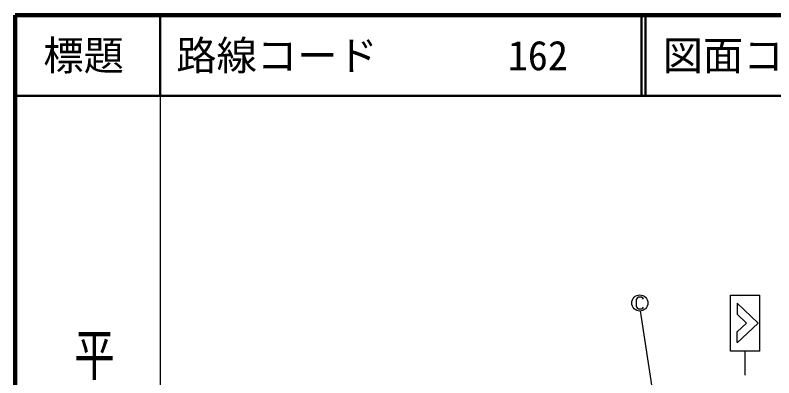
# Model space of a CAD drawing. Units: millimetres on the paper. Extents: x 40 to 680, y 20 to 380.
# Drawn here: x 40 to 134.2, y 335 to 380 of the extents above; entities that cross this region are included whole.
import ezdxf
from ezdxf.enums import TextEntityAlignment as Align

# ---------------------------------------------------------------- set-up
doc = ezdxf.new("R2010")
doc.units = ezdxf.units.MM
for name, color, linetype, lineweight in [('M-BGD-EXST', 7, 'Continuous', 25), ('M-STR-STRC', 7, 'Continuous', 25), ('M-TTL', 2, 'Continuous', 140), ('M-TTL-BAND', 7, 'Continuous', 25), ('M-TTL-LINE', 7, 'Continuous', 50)]:
    doc.layers.add(name, color=color, linetype=linetype, lineweight=lineweight)
doc.layers.add('M-TTL-TXT', color=7, linetype='Continuous')
doc.styles.add('@ＭＳ ゴシック', font='')
doc.styles.add('ＭＳ ゴシック', font='')
doc.styles.get('@ＭＳ ゴシック').set_extended_font_data('@MS Gothic')
doc.styles.get('ＭＳ ゴシック').set_extended_font_data('MS Gothic')

msp = doc.modelspace()

# ---------------------------------------------------------------- linework, layer by layer
at = {"layer": 'M-BGD-EXST'}
for p, q in [((117.22, 344.895), (117.1, 344.735)), ((117.1, 344.735), (117.1, 343.855)), ((117.38, 345.015), (117.22, 344.895)), ((117.74, 345.015), (117.38, 345.015)), ((117.9, 344.895), (117.74, 345.015)), ((117.98, 344.775), (117.9, 344.895)), ((117.1, 343.855), (117.22, 343.695)), ((117.9, 343.655), (117.98, 343.775)), ((117.22, 343.695), (117.38, 343.575)), ((117.38, 343.575), (117.74, 343.575)), ((120.892, 321.828), (117.638, 343.327)), ((117.74, 343.575), (117.9, 343.655))]:
    msp.add_line(p, q, dxfattribs=at)
msp.add_circle((117.54, 344.295), 1, dxfattribs=at)
at = {"layer": 'M-STR-STRC'}
for p, q in [((128.789, 345.249), (132.443, 345.249)), ((128.789, 338.32), (128.789, 345.249)), ((132.443, 338.32), (132.443, 345.249)), ((129.622, 344.263), (132.242, 341.799)), ((129.622, 344.255), (129.622, 342.882)), ((129.622, 342.89), (130.782, 341.799)), ((132.242, 341.799), (129.622, 339.335)), ((130.782, 341.799), (129.622, 340.707)), ((129.636, 339.372), (129.636, 340.745)), ((132.443, 338.32), (128.789, 338.32)), ((130.616, 335.32), (130.616, 338.32))]:
    msp.add_line(p, q, dxfattribs=at)
at = {"layer": 'M-TTL'}
for p, q in [((40, 380), (40, 20)), ((680, 380), (40, 380))]:
    msp.add_line(p, q, dxfattribs=at)
at = {"layer": 'M-TTL-BAND'}
msp.add_line((58, 370), (58, 20), dxfattribs=at)
at = {"layer": 'M-TTL-LINE'}
for p, q in [((58, 380), (58, 370)), ((117.75, 380), (117.75, 370)), ((118.25, 380), (118.25, 370)), ((40, 370), (680, 370))]:
    msp.add_line(p, q, dxfattribs=at)

# ---------------------------------------------------------------- texts
at = {"layer": 'M-TTL-BAND', "style": '@ＭＳ ゴシック', "width": 1.4}
msp.add_text('平  面  図', height=3.666, rotation=270, dxfattribs=at).set_placement((49.777, 306.475), align=Align.MIDDLE_RIGHT)
at = {"layer": 'M-TTL-TXT', "style": 'ＭＳ ゴシック'}
msp.add_text('標題', height=3.666, dxfattribs=at).set_placement((48.5, 375), align=Align.MIDDLE_CENTER)
for s, p in [('路線コード', (60, 375)), ('162', (101.142, 375)), ('162', (101.142, 375)), ('図面コード', (120.38, 375))]:
    msp.add_text(s, height=3.666, dxfattribs=at).set_placement(p, align=Align.MIDDLE_LEFT)

doc.saveas('drawing.dxf')
